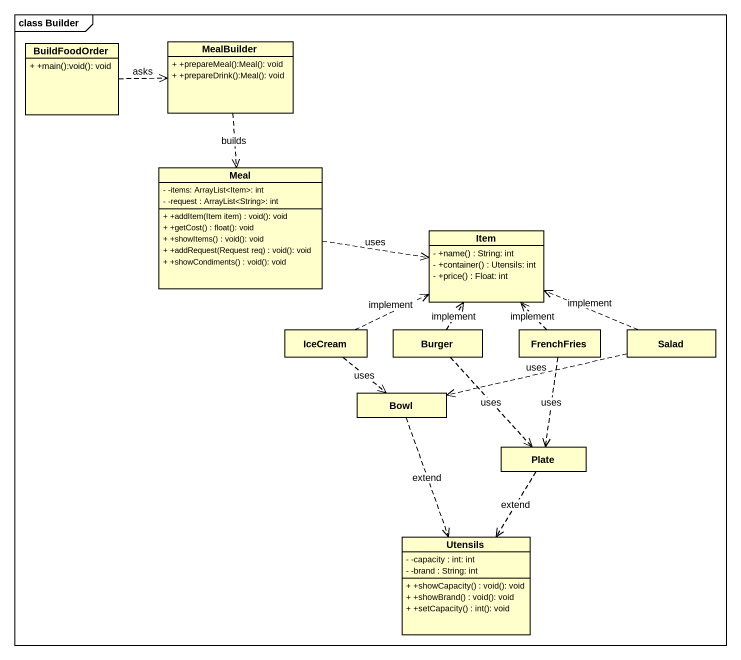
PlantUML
@startuml
mainframe class Builder
hide circle
hide empty members
skinparam classAttributeIconSize 0
class BuildFoodOrder {
  + +main():void(): void
}
class MealBuilder {
  + +prepareMeal():Meal(): void
  + +prepareDrink():Meal(): void
}
class Meal {
  - -items: ArrayList<Item>: int
  - -request : ArrayList<String>: int
  + +addItem(Item item) : void(): void
  + +getCost() : float(): void
  + +showItems() : void(): void
  + +addRequest(Request req) : void(): void
  + +showCondiments() : void(): void
}
class Item {
  {field} - +name() : String: int
  {field} - +container() : Utensils: int
  {field} - +price() : Float: int
}
class IceCream
class Burger
class FrenchFries
class Salad
class Bowl
class Plate
class Utensils {
  - -capacity : int: int
  - -brand : String: int
  + +showCapacity() : void(): void
  + +showBrand() : void(): void
  + +setCapacity() : int(): void
}
BuildFoodOrder .right.> MealBuilder : asks
MealBuilder ..> Meal : builds
Meal .right.> Item : uses
IceCream .right.> Item : implement
IceCream ..> Bowl : uses
Burger .up.> Item : implement
Burger ..> Plate : uses
FrenchFries .up.> Item : implement
FrenchFries ..> Plate : uses
Salad .left.> Item : implement
Salad .left.> Bowl : uses
Bowl ..> Utensils : extend
Plate ..> Utensils : extend
@enduml
